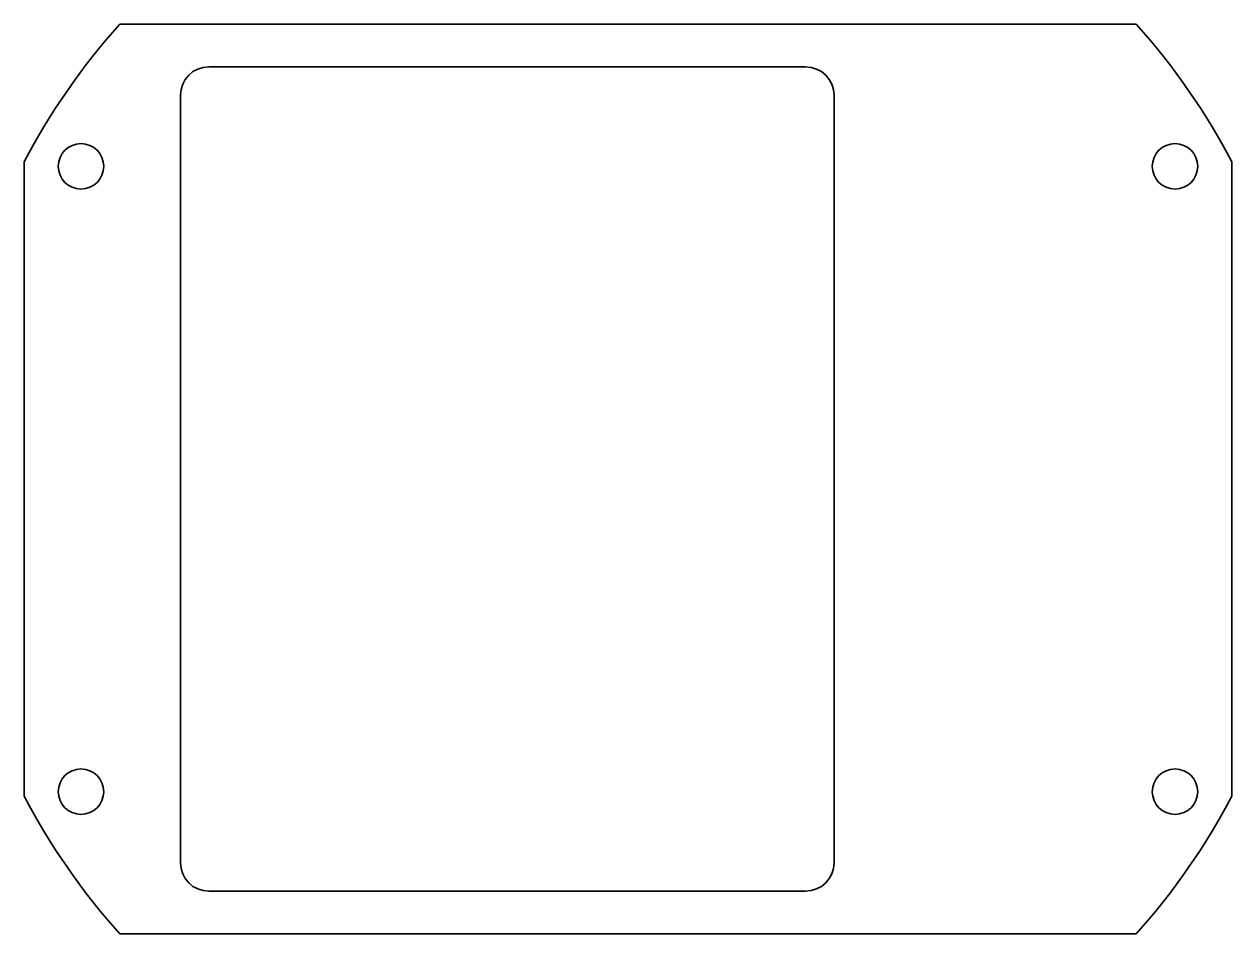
# Model space of a CAD drawing. Header units: inches. Extents: x 0 to 85, y 0 to 64.
import ezdxf

# ---------------------------------------------------------------- set-up
doc = ezdxf.new("R2010")
doc.units = ezdxf.units.IN
doc.header["$MEASUREMENT"] = 0
doc.layers.add('SIMUMAK Visible (ISO)', color=7, linetype='Continuous', lineweight=35)

# ---------------------------------------------------------------- blocks, each defined once
blk = doc.blocks.new('AMB-04-TA7R01_Sheet_AMB-04-TA7R01')
at = {"layer": 'SIMUMAK Visible (ISO)'}
for p, q in [((35.777, 32), (-35.777, 32)), ((-29.5, 29), (12.5, 29)), ((-31.5, -27), (-31.5, 27)), ((14.5, 27), (14.5, -27)), ((-42.5, 22.31), (-42.5, -22.31)), ((42.5, -22.31), (42.5, 22.31)), ((12.5, -29), (-29.5, -29)), ((-35.777, -32), (35.777, -32))]:
    blk.add_line(p, q, dxfattribs=at)
for centre in [(-38.5, 22), (38.5, 22), (38.5, -22), (-38.5, -22)]:
    blk.add_circle(centre, 1.6, dxfattribs=at)
at = {"layer": 'SIMUMAK Visible (ISO)', "extrusion": (0, 0, -1)}
for start, end in [(27.69716, 41.81031), (138.18969, 152.30284), (318.18969, 332.30284), (207.69716, 221.81031)]:
    blk.add_arc((0, 0), 48, start, end, dxfattribs=at)
at = {"layer": 'SIMUMAK Visible (ISO)'}
for centre, start, end in [((-29.5, 27), 90, 180), ((12.5, 27), 0, 90), ((-29.5, -27), 180, 270), ((12.5, -27), 270, 360)]:
    blk.add_arc(centre, 2, start, end, dxfattribs=at)

msp = doc.modelspace()

# ---------------------------------------------------------------- block references
msp.add_blockref('AMB-04-TA7R01_Sheet_AMB-04-TA7R01', (42.5, 32))

doc.saveas('drawing.dxf')
